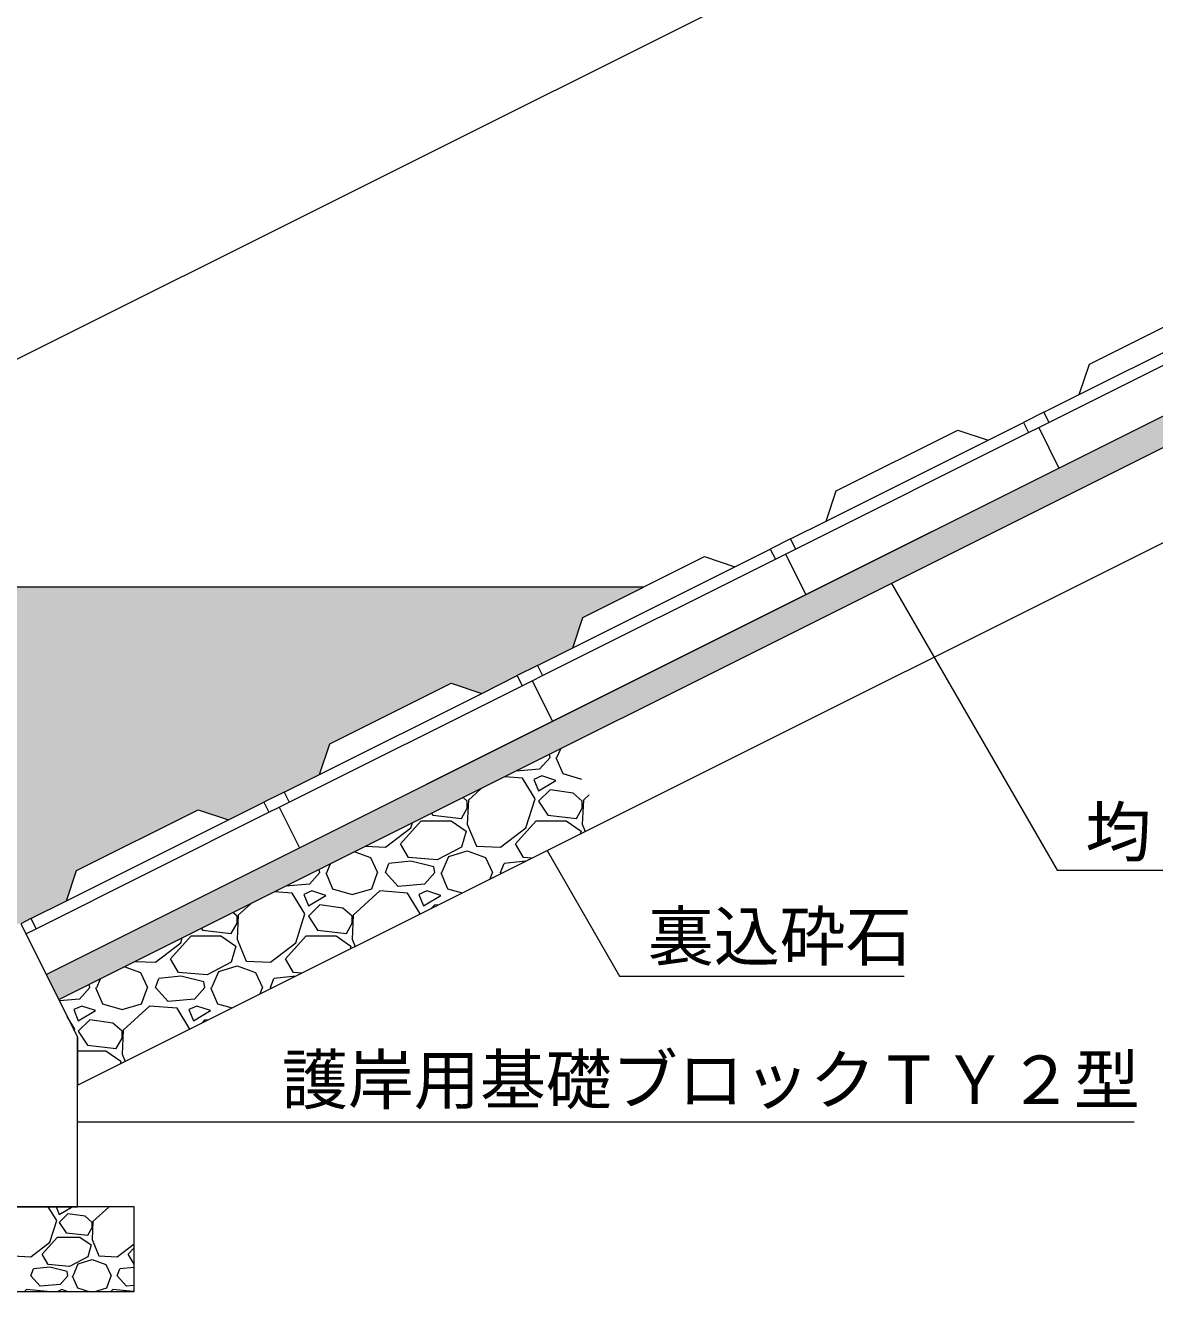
# Model space of a CAD drawing. Units: millimetres at full size, sheet at 1:20; details may follow other scales. Extents: x 0 to 4200, y 0 to 5940.
# Drawn here: x 949 to 1747, y 1268 to 2163 of the extents above; entities that cross this region are included whole.
import ezdxf
from ezdxf.enums import TextEntityAlignment as Align

# ---------------------------------------------------------------- set-up
doc = ezdxf.new("R2010")
doc.units = ezdxf.units.MM
doc.header["$LTSCALE"] = 20
for name, color, linetype, lineweight in [('ハッチング', 7, 'Continuous', 9), ('ハッチング_基礎', 7, 'Continuous', 9), ('基礎・縦帯・横帯', 7, 'Continuous', 13), ('寸法線', 7, 'Continuous', 13), ('引出線', 7, 'Continuous', 13), ('本体', 7, 'Continuous', 13)]:
    doc.layers.add(name, color=color, linetype=linetype, lineweight=lineweight)
doc.layers.add('ハッチング_モルタル', color=30, linetype='Continuous')
doc.styles.add('ＭＳ ゴシック', font='')
doc.styles.get('ＭＳ ゴシック').set_extended_font_data('MS Gothic')

# ---------------------------------------------------------------- blocks, each defined once
blk = doc.blocks.new('filled_arrow')
at = {"color": 0, "linetype": 'Continuous', "lineweight": -2}
blk.add_solid([(7.5, 1.25), (0, 0), (7.5, -1.25)], dxfattribs=at)

msp = doc.modelspace()

# ---------------------------------------------------------------- hatches: boundary and pattern name
at = {"layer": 'ハッチング'}
msp.add_hatch(color=4, dxfattribs=at).paths.add_polyline_path([(585.57, 1766.29), (585.57, 1328.38), (785.57, 1328.38), (785.57, 1528.38), (945.57, 1528.38), (952.72, 1531.95), (977.77, 1544.48), (984.92, 1565.94), (1070.79, 1608.87), (1092.25, 1601.72), (1117.3, 1614.24), (1131.61, 1621.4), (1156.65, 1633.92), (1163.81, 1655.38), (1249.67, 1698.32), (1271.14, 1691.16), (1296.18, 1703.68), (1310.49, 1710.84), (1335.54, 1723.36), (1342.69, 1744.83), (1385.62, 1766.29)])
at = {"layer": 'ハッチング_モルタル'}
msp.add_hatch(color=256, dxfattribs=at).paths.add_polyline_path([(2455.36, 2216.19), (2455.36, 2238.55), (963.45, 1492.6), (972.4, 1474.71)])

# ---------------------------------------------------------------- linework, layer by layer
at = {"layer": 'ハッチング_基礎'}
for p, q in [((1319.43, 1645.79), (1318.99, 1648)), ((1324.31, 1645.79), (1326.96, 1651.99)), ((1312.11, 1637.66), (1295.4, 1636.21)), ((1319.43, 1645.79), (1312.11, 1637.66)), ((1323.49, 1645.79), (1328.37, 1634.41)), ((1299.92, 1631.16), (1287.39, 1632.21)), ((1308.86, 1616.53), (1299.92, 1631.16)), ((1313.74, 1632.79), (1308.05, 1630.35)), ((1308.05, 1630.35), (1311.3, 1622.22)), ((1311.3, 1622.22), (1323.49, 1629.54)), ((1323.49, 1629.54), (1313.74, 1632.79)), ((1328.37, 1634.41), (1341.73, 1630.48)), ((1270.56, 1623.79), (1261.72, 1615.72)), ((1319.43, 1623.03), (1311.3, 1614.91)), ((1335.69, 1620.6), (1319.43, 1623.03)), ((1342.19, 1614.91), (1335.69, 1620.6)), ((1260.91, 1614.91), (1257.96, 1617.49)), ((1261.72, 1615.72), (1260.91, 1598.65)), ((1260.91, 1610.03), (1260.91, 1614.91)), ((1302.36, 1596.21), (1308.86, 1616.53)), ((1311.3, 1614.91), (1317.8, 1605.15)), ((1343, 1615.72), (1342.19, 1598.65)), ((1342.19, 1610.03), (1342.19, 1614.91)), ((1347.19, 1619.55), (1343, 1615.72)), ((1235.71, 1606.37), (1236.52, 1605.15)), ((1236.52, 1605.15), (1256.84, 1602.71)), ((1256.84, 1602.71), (1260.91, 1610.03)), ((1317.8, 1605.15), (1338.12, 1602.71)), ((1338.12, 1602.71), (1342.19, 1610.03)), ((1203.2, 1582.39), (1221.08, 1596.21)), ((1213.77, 1584.83), (1228.4, 1601.09)), ((1221.08, 1596.21), (1222.16, 1599.59)), ((1228.4, 1601.09), (1249.53, 1601.09)), ((1249.53, 1601.09), (1260.1, 1593.77)), ((1260.1, 1593.77), (1256.84, 1582.39)), ((1260.91, 1598.65), (1267.41, 1583.21)), ((1284.48, 1582.39), (1302.36, 1596.21)), ((1295.05, 1584.83), (1309.68, 1601.09)), ((1309.68, 1601.09), (1330.81, 1601.09)), ((1330.81, 1601.09), (1341.38, 1593.77)), ((1341.38, 1593.77), (1340.82, 1591.84)), ((1342.19, 1598.65), (1344.32, 1593.59)), ((1219.46, 1575.08), (1213.77, 1584.83)), ((1300.74, 1575.08), (1295.05, 1584.83)), ((1181.49, 1579.26), (1192.63, 1575.08)), ((1189.11, 1583.06), (1203.2, 1582.39)), ((1192.63, 1575.08), (1197.51, 1564.51)), ((1239.78, 1573.45), (1219.46, 1575.08)), ((1256.84, 1582.39), (1239.78, 1573.45)), ((1243.03, 1564.51), (1247.9, 1575.89)), ((1247.9, 1575.89), (1260.91, 1579.96)), ((1260.91, 1579.96), (1273.91, 1575.08)), ((1267.41, 1583.21), (1284.48, 1582.39)), ((1273.91, 1575.08), (1278.79, 1564.51)), ((1306.39, 1574.63), (1300.74, 1575.08)), ((1156.87, 1564.51), (1156.43, 1566.72)), ((1161.75, 1564.51), (1164.4, 1570.71)), ((1203.2, 1564.51), (1205.64, 1571.01)), ((1221.08, 1572.64), (1205.64, 1571.01)), ((1237.34, 1568.58), (1221.08, 1572.64)), ((1238.15, 1564.51), (1237.34, 1568.58)), ((1284.48, 1564.51), (1286.92, 1571.01)), ((1302.36, 1572.64), (1286.92, 1571.01)), ((1302.4, 1572.63), (1302.36, 1572.64)), ((1156.87, 1564.51), (1149.55, 1556.38)), ((1160.93, 1564.51), (1165.81, 1553.13)), ((1193.45, 1553.13), (1197.51, 1564.51)), ((1212.14, 1554.76), (1203.2, 1564.51)), ((1238.15, 1564.51), (1230.83, 1556.38)), ((1242.21, 1564.51), (1247.09, 1553.13)), ((1277.19, 1560.02), (1278.79, 1564.51)), ((1285.01, 1563.93), (1284.48, 1564.51)), ((1137.36, 1549.88), (1124.83, 1550.93)), ((1149.55, 1556.38), (1132.84, 1554.93)), ((1146.3, 1535.25), (1137.36, 1549.88)), ((1151.18, 1551.51), (1145.49, 1549.07)), ((1145.49, 1549.07), (1148.74, 1540.94)), ((1148.74, 1540.94), (1160.93, 1548.26)), ((1160.93, 1548.26), (1151.18, 1551.51)), ((1165.81, 1553.13), (1179.63, 1549.07)), ((1179.63, 1549.07), (1193.45, 1553.13)), ((1199.14, 1551.51), (1180.44, 1534.44)), ((1218.64, 1549.88), (1199.14, 1551.51)), ((1230.83, 1556.38), (1212.14, 1554.76)), ((1227.58, 1535.25), (1218.64, 1549.88)), ((1232.46, 1551.51), (1226.77, 1549.07)), ((1226.77, 1549.07), (1230.02, 1540.94)), ((1230.02, 1540.94), (1242.21, 1548.26)), ((1242.21, 1548.26), (1232.46, 1551.51)), ((1247.09, 1553.13), (1257.37, 1550.11)), ((1108, 1542.51), (1099.16, 1534.44)), ((1156.87, 1541.75), (1148.74, 1533.63)), ((1173.13, 1539.32), (1156.87, 1541.75)), ((1179.63, 1533.63), (1173.13, 1539.32)), ((1238.15, 1541.75), (1235.65, 1539.25)), ((1240.07, 1541.46), (1238.15, 1541.75)), ((1098.35, 1533.63), (1095.4, 1536.21)), ((1099.16, 1534.44), (1098.35, 1517.37)), ((1098.35, 1528.75), (1098.35, 1533.63)), ((1139.8, 1514.93), (1146.3, 1535.25)), ((1148.74, 1533.63), (1155.24, 1523.87)), ((1180.44, 1534.44), (1179.63, 1517.37)), ((1179.63, 1528.75), (1179.63, 1533.63)), ((1227.57, 1535.21), (1227.58, 1535.25)), ((1073.15, 1525.09), (1073.96, 1523.87)), ((1073.96, 1523.87), (1094.28, 1521.43)), ((1094.28, 1521.43), (1098.35, 1528.75)), ((1155.24, 1523.87), (1175.56, 1521.43)), ((1175.56, 1521.43), (1179.63, 1528.75)), ((1040.64, 1501.11), (1058.52, 1514.93)), ((1051.21, 1503.55), (1065.84, 1519.81)), ((1058.52, 1514.93), (1059.6, 1518.31)), ((1065.84, 1519.81), (1086.97, 1519.81)), ((1086.97, 1519.81), (1097.54, 1512.49)), ((1097.54, 1512.49), (1094.28, 1501.11)), ((1098.35, 1517.37), (1104.85, 1501.93)), ((1121.92, 1501.11), (1139.8, 1514.93)), ((1132.49, 1503.55), (1147.12, 1519.81)), ((1147.12, 1519.81), (1168.25, 1519.81)), ((1168.25, 1519.81), (1178.82, 1512.49)), ((1178.82, 1512.49), (1178.26, 1510.56)), ((1179.63, 1517.37), (1181.76, 1512.31)), ((1056.9, 1493.8), (1051.21, 1503.55)), ((1138.18, 1493.8), (1132.49, 1503.55)), ((1018.93, 1497.98), (1030.07, 1493.8)), ((1026.55, 1501.78), (1040.64, 1501.11)), ((1094.28, 1501.11), (1077.22, 1492.17)), ((1080.47, 1483.23), (1085.34, 1494.61)), ((1085.34, 1494.61), (1098.35, 1498.68)), ((1098.35, 1498.68), (1111.35, 1493.8)), ((1104.85, 1501.93), (1121.92, 1501.11)), ((994.31, 1483.23), (993.87, 1485.44)), ((999.19, 1483.23), (1001.84, 1489.43)), ((1030.07, 1493.8), (1034.95, 1483.23)), ((1040.64, 1483.23), (1043.08, 1489.73)), ((1058.52, 1491.36), (1043.08, 1489.73)), ((1077.22, 1492.17), (1056.9, 1493.8)), ((1074.78, 1487.3), (1058.52, 1491.36)), ((1075.59, 1483.23), (1074.78, 1487.3)), ((1111.35, 1493.8), (1116.23, 1483.23)), ((1121.92, 1483.23), (1124.36, 1489.73)), ((1139.8, 1491.36), (1124.36, 1489.73)), ((1143.83, 1493.35), (1138.18, 1493.8)), ((1139.84, 1491.35), (1139.8, 1491.36)), ((994.31, 1483.23), (986.99, 1475.1)), ((998.37, 1483.23), (1003.25, 1471.85)), ((1030.89, 1471.85), (1034.95, 1483.23)), ((1049.58, 1473.48), (1040.64, 1483.23)), ((1075.59, 1483.23), (1068.27, 1475.1)), ((1079.65, 1483.23), (1084.53, 1471.85)), ((1114.63, 1478.74), (1116.23, 1483.23)), ((1122.45, 1482.65), (1121.92, 1483.23)), ((986.99, 1475.1), (972.82, 1473.87)), ((988.62, 1470.23), (982.93, 1467.79)), ((982.93, 1467.79), (986.18, 1459.66)), ((998.37, 1466.98), (988.62, 1470.23)), ((1003.25, 1471.85), (1017.07, 1467.79)), ((1017.07, 1467.79), (1030.89, 1471.85)), ((1036.58, 1470.23), (1017.88, 1453.16)), ((1056.08, 1468.6), (1036.58, 1470.23)), ((1068.27, 1475.1), (1049.58, 1473.48)), ((1065.02, 1453.97), (1056.08, 1468.6)), ((1069.9, 1470.23), (1064.21, 1467.79)), ((1064.21, 1467.79), (1067.46, 1459.66)), ((1079.65, 1466.98), (1069.9, 1470.23)), ((1084.53, 1471.85), (1094.81, 1468.83)), ((983.74, 1453.97), (978.38, 1462.74)), ((986.18, 1459.66), (998.37, 1466.98)), ((994.31, 1460.47), (986.18, 1452.35)), ((1010.57, 1458.04), (994.31, 1460.47)), ((1067.46, 1459.66), (1079.65, 1466.98)), ((1075.59, 1460.47), (1073.09, 1457.97)), ((1077.51, 1460.18), (1075.59, 1460.47)), ((983.36, 1452.78), (983.74, 1453.97)), ((986.18, 1452.35), (992.68, 1442.59)), ((1017.07, 1452.35), (1010.57, 1458.04)), ((1017.88, 1453.16), (1017.07, 1436.09)), ((1017.07, 1447.47), (1017.07, 1452.35)), ((1065.01, 1453.93), (1065.02, 1453.97)), ((992.68, 1442.59), (1013, 1440.15)), ((1013, 1440.15), (1017.07, 1447.47)), ((985.57, 1438.53), (1005.69, 1438.53)), ((1005.69, 1438.53), (1016.26, 1431.21)), ((1017.07, 1436.09), (1019.2, 1431.03)), ((1016.26, 1431.21), (1015.7, 1429.28)), ((970.9, 1318.59), (964.93, 1328.38)), ((970.53, 1328.38), (972.73, 1322.86)), ((972.73, 1322.86), (981.88, 1328.35)), ((981.88, 1328.34), (981.79, 1328.38)), ((1007.89, 1328.38), (996.51, 1317.98)), ((966.03, 1303.35), (970.9, 1318.59)), ((978.83, 1323.47), (972.73, 1317.37)), ((972.73, 1317.37), (977.61, 1310.06)), ((991.02, 1321.64), (978.83, 1323.47)), ((995.9, 1317.37), (991.02, 1321.64)), ((996.51, 1317.98), (995.9, 1305.18)), ((995.9, 1313.71), (995.9, 1317.37)), ((960.54, 1294.82), (971.51, 1307.01)), ((971.51, 1307.01), (987.36, 1307.01)), ((977.61, 1310.06), (992.85, 1308.23)), ((987.36, 1307.01), (995.29, 1301.52)), ((992.85, 1308.23), (995.9, 1313.71)), ((952.62, 1292.99), (966.03, 1303.35)), ((995.29, 1301.52), (992.85, 1292.99)), ((995.9, 1305.18), (1000.78, 1293.6)), ((1013.58, 1292.99), (1025.57, 1302.25)), ((1021.5, 1294.82), (1025.57, 1299.33)), ((939.82, 1293.6), (952.62, 1292.99)), ((964.81, 1287.5), (960.54, 1294.82)), ((992.85, 1292.99), (980.05, 1286.28)), ((986.14, 1288.11), (995.9, 1291.16)), ((995.9, 1291.16), (1005.65, 1287.5)), ((1000.78, 1293.6), (1013.58, 1292.99)), ((1025.57, 1287.85), (1021.5, 1294.82)), ((952.62, 1279.58), (954.45, 1284.45)), ((959.32, 1272.26), (952.62, 1279.58)), ((966.03, 1285.67), (954.45, 1284.45)), ((980.05, 1286.28), (964.81, 1287.5)), ((978.22, 1282.62), (966.03, 1285.67)), ((978.83, 1279.58), (973.34, 1273.48)), ((978.83, 1279.58), (978.22, 1282.62)), ((981.88, 1279.58), (985.54, 1271.04)), ((982.49, 1279.58), (986.14, 1288.11)), ((1005.65, 1287.5), (1009.31, 1279.58)), ((1006.26, 1271.04), (1009.31, 1279.58)), ((1013.58, 1279.58), (1015.41, 1284.45)), ((1020.28, 1272.26), (1013.58, 1279.58)), ((1025.57, 1285.52), (1015.41, 1284.45)), ((973.34, 1273.48), (959.32, 1272.26)), ((985.54, 1271.04), (994.6, 1268.38)), ((997.19, 1268.38), (1006.26, 1271.04)), ((1025.57, 1272.72), (1020.28, 1272.26)), ((949.57, 1269.82), (947.98, 1268.38)), ((964.2, 1268.6), (949.57, 1269.82)), ((964.34, 1268.38), (964.2, 1268.6)), ((974.56, 1269.82), (971.18, 1268.38)), ((978.91, 1268.38), (974.56, 1269.82)), ((1010.53, 1269.82), (1008.94, 1268.38)), ((1025.16, 1268.6), (1010.53, 1269.82)), ((1025.3, 1268.38), (1025.16, 1268.6))]:
    msp.add_line(p, q, dxfattribs=at)
at = {"layer": '基礎・縦帯・横帯'}
for p, q in [((963.45, 1492.6), (2455.36, 2238.55)), ((972.4, 1474.71), (2455.36, 2216.19)), ((1385.62, 1766.29), (585.57, 1766.29)), ((1025.57, 1328.38), (745.57, 1328.38)), ((1025.57, 1268.38), (1025.57, 1328.38)), ((1025.57, 1268.38), (745.57, 1268.38))]:
    msp.add_line(p, q, dxfattribs=at)
at = {"layer": '基礎・縦帯・横帯', "lineweight": 9}
for p, q in [((985.57, 1414.21), (2455.36, 2149.11)), ((963.45, 1492.6), (985.57, 1448.38)), ((985.57, 1448.38), (985.57, 1414.21))]:
    msp.add_line(p, q, dxfattribs=at)
at = {"layer": '基礎・縦帯・横帯', "lineweight": 5}
for p, q in [((1668.26, 1889.72), (1653.95, 1882.57)), ((1489.38, 1800.28), (1475.07, 1793.13)), ((1310.49, 1710.84), (1296.18, 1703.68)), ((1131.61, 1621.4), (1117.3, 1614.24)), ((952.72, 1531.95), (945.57, 1528.38))]:
    msp.add_line(p, q, dxfattribs=at)
at = {"layer": '寸法線'}
msp.add_line((785.45, 1848.6), (2295.25, 2603.5), dxfattribs=at)
at = {"layer": '引出線'}
for points in [[(1560.65, 1768.84), (1677.64, 1566.2), (2061.67, 1566.2)], [(1317.31, 1580.08), (1368.51, 1491.41), (1569.6, 1491.41)], [(985.57, 1388.38), (1109.99, 1388.38), (1732.12, 1388.38)]]:
    msp.add_lwpolyline(points, dxfattribs=at)
at = {"layer": '本体', "lineweight": 9}
for p, q in [((1671.84, 1882.57), (1836.42, 1964.86)), ((1693.31, 1902.25), (1807.79, 1959.49)), ((1492.96, 1793.13), (1657.53, 1875.41)), ((1514.42, 1812.8), (1628.91, 1870.05)), ((1314.07, 1703.68), (1478.65, 1785.97)), ((1335.54, 1723.36), (1450.02, 1780.6)), ((1135.18, 1614.24), (1299.76, 1696.53)), ((1156.65, 1633.92), (1271.14, 1691.16)), ((956.3, 1524.8), (1120.87, 1607.08)), ((977.77, 1544.48), (1092.25, 1601.72))]:
    msp.add_line(p, q, dxfattribs=at)
at = {"layer": '本体'}
for p, q in [((1700.46, 1923.71), (1786.33, 1966.64)), ((1679, 1850.37), (1857.88, 1939.81)), ((1693.31, 1902.25), (1700.46, 1923.71)), ((1668.26, 1889.72), (1693.31, 1902.25)), ((1668.26, 1889.72), (1671.84, 1882.57)), ((1628.91, 1870.05), (1653.95, 1882.57)), ((1653.95, 1882.57), (1657.53, 1875.41)), ((1664.69, 1878.99), (1671.84, 1882.57)), ((1521.58, 1834.27), (1607.44, 1877.2)), ((1607.44, 1877.2), (1628.91, 1870.05)), ((1657.53, 1875.41), (1664.69, 1878.99)), ((1664.69, 1878.99), (1679, 1850.37)), ((1664.69, 1878.99), (1679, 1850.37)), ((1500.11, 1760.93), (1679, 1850.37)), ((1514.42, 1812.8), (1521.58, 1834.27)), ((1489.38, 1800.28), (1514.42, 1812.8)), ((1489.38, 1800.28), (1492.96, 1793.13)), ((1450.02, 1780.6), (1475.07, 1793.13)), ((1475.07, 1793.13), (1478.65, 1785.97)), ((1485.8, 1789.55), (1492.96, 1793.13)), ((1342.69, 1744.83), (1428.56, 1787.76)), ((1428.56, 1787.76), (1450.02, 1780.6)), ((1478.65, 1785.97), (1485.8, 1789.55)), ((1485.8, 1789.55), (1500.11, 1760.93)), ((1485.8, 1789.55), (1500.11, 1760.93)), ((1321.23, 1671.48), (1500.11, 1760.93)), ((1335.54, 1723.36), (1342.69, 1744.83)), ((1310.49, 1710.84), (1335.54, 1723.36)), ((1310.49, 1710.84), (1314.07, 1703.68)), ((1271.14, 1691.16), (1296.18, 1703.68)), ((1296.18, 1703.68), (1299.76, 1696.53)), ((1299.76, 1696.53), (1306.92, 1700.11)), ((1306.92, 1700.11), (1314.07, 1703.68)), ((1306.92, 1700.11), (1321.23, 1671.48)), ((1306.92, 1700.11), (1321.23, 1671.48)), ((1163.81, 1655.38), (1249.67, 1698.32)), ((1249.67, 1698.32), (1271.14, 1691.16)), ((1142.34, 1582.04), (1321.23, 1671.48)), ((1156.65, 1633.92), (1163.81, 1655.38)), ((1131.61, 1621.4), (1156.65, 1633.92)), ((1131.61, 1621.4), (1135.18, 1614.24)), ((1092.25, 1601.72), (1117.3, 1614.24)), ((1117.3, 1614.24), (1120.87, 1607.08)), ((1120.87, 1607.08), (1128.03, 1610.66)), ((1128.03, 1610.66), (1135.18, 1614.24)), ((1128.03, 1610.66), (1142.34, 1582.04)), ((1128.03, 1610.66), (1142.34, 1582.04)), ((984.92, 1565.94), (1070.79, 1608.87)), ((1070.79, 1608.87), (1092.25, 1601.72)), ((963.45, 1492.6), (1142.34, 1582.04)), ((977.77, 1544.48), (984.92, 1565.94)), ((952.72, 1531.95), (977.77, 1544.48)), ((952.72, 1531.95), (956.3, 1524.8)), ((945.57, 1528.38), (985.57, 1448.38)), ((949.14, 1521.22), (956.3, 1524.8)), ((949.14, 1521.22), (963.45, 1492.6)), ((985.57, 1328.38), (985.57, 1448.38)), ((785.57, 1328.38), (985.57, 1328.38))]:
    msp.add_line(p, q, dxfattribs=at)

# ---------------------------------------------------------------- block references
at = {"layer": '引出線', "xscale": 0.133, "yscale": 0.133, "rotation": 300}
for p in [(1560.65, 1768.84), (1317.31, 1580.08)]:
    msp.add_blockref('filled_arrow', p, dxfattribs=at)
at = {"layer": '引出線', "xscale": 0.133, "yscale": 0.133}
msp.add_blockref('filled_arrow', (985.57, 1388.38), dxfattribs=at)

# ---------------------------------------------------------------- texts
at = {"layer": '引出線', "style": 'ＭＳ ゴシック'}
for s, p in [('均しコンクリート', (1697.64, 1610.31)), ('裏込砕石', (1388.51, 1536.62)), ('護岸用基礎ブロックＴＹ２型', (1129.99, 1435.23))]:
    msp.add_text(s, height=34.18, dxfattribs=at).set_placement(p, align=Align.TOP_LEFT)

doc.saveas('drawing.dxf')
